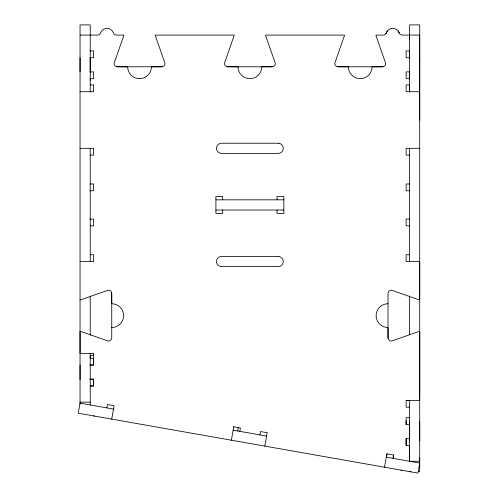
<?xml version="1.0" encoding="UTF-8"?>
<svg xmlns="http://www.w3.org/2000/svg" width="498" height="498" viewBox="0 0 498 498"><rect width="100%" height="100%" fill="white"/><g stroke="black" fill="none" stroke-linecap="round" stroke-linejoin="round"><path stroke-width="0.75" d="M80.047 379.557L80.047 364.984M80.047 71.886L80.047 57.737M90.231 80.24L90.231 78.678L93.63 78.678L93.63 71.886L89.858 71.886M409.524 91.7L409.524 24.9L419.708 24.9L419.708 299.858A3.399 3.399 0 0 1 418.737 299.715L391.403 290.147A3.399 3.399 0 0 0 388.01 293.546L388.01 337.7A3.399 3.399 0 0 0 391.403 341.099L418.737 331.531A3.405 3.405 0 0 1 419.708 331.388L419.708 461.266L409.518 461.266L409.518 400.411M409.518 334.756L409.524 296.036M409.524 92.167L409.524 84.479M409.524 79.095L409.524 71.886M409.524 58.328L409.524 50.634M409.518 39.056L409.524 35.09M409.518 461.266L409.518 445.449L406.125 445.449L406.125 438.657L409.898 438.657M419.708 72.826L419.714 71.886M419.708 61.273L419.708 56.797M419.708 393.619L419.708 261.537L406.125 261.537L406.125 254.739L409.524 254.739M419.708 120.006L419.708 36.79M106.809 407.893L107.394 404.544L114.086 405.727L111.726 419.104M231.383 440.207L233.743 426.823M237.708 430.975L238.299 427.626M239.843 431.349L240.434 428.006L233.282 426.742M259.912 434.891L260.504 431.542L267.196 432.725L264.836 446.102M384.493 467.205L386.853 453.821L393.794 455.048M386.516 457.214L387.108 453.865M392.953 458.347L393.538 455.004M393.352 457.556L393.65 455.882M385.869 33.721L387.301 31.032M162.236 66.738L151.429 66.794A11.89 11.89 0 0 1 139.54 78.678A11.89 11.89 0 0 1 127.656 66.794L116.849 66.738M272.574 66.738L261.767 66.794A11.89 11.89 0 0 1 249.878 78.678A11.89 11.89 0 0 1 237.988 66.794M382.906 66.738L372.099 66.794A11.89 11.89 0 0 1 360.21 78.678A11.89 11.89 0 0 1 348.326 66.794L337.52 66.738M80.047 35.09L97.396 35.09A3.399 3.399 0 0 0 100.602 32.824A6.791 6.791 0 0 1 113.407 32.824A3.399 3.399 0 0 0 116.613 35.09L123.778 35.09A3.386 3.386 0 0 1 123.635 36.061L114.067 63.395A3.399 3.399 0 0 0 117.466 66.794L161.62 66.794A3.399 3.399 0 0 0 165.019 63.395L155.451 36.061A3.399 3.399 0 0 1 155.308 35.09L234.11 35.09A3.399 3.399 0 0 1 233.967 36.061L224.405 63.395A3.399 3.399 0 0 0 227.798 66.794L271.958 66.794A3.399 3.399 0 0 0 275.35 63.395L265.783 36.061A3.399 3.399 0 0 1 265.646 35.09L344.448 35.09A3.399 3.399 0 0 1 344.305 36.061L334.737 63.395A3.399 3.399 0 0 0 338.136 66.794L382.29 66.794A3.399 3.399 0 0 0 385.689 63.395L376.121 36.061A3.386 3.386 0 0 1 375.978 35.09L383.143 35.09A3.399 3.399 0 0 0 386.348 32.824A6.791 6.791 0 0 1 399.153 32.824A3.399 3.399 0 0 0 402.359 35.09L419.708 35.09M90.231 50.939L93.63 50.939L93.63 57.737L89.858 57.737M409.524 50.939L406.125 50.939L406.125 57.737L409.898 57.737M409.898 71.886L406.125 71.886L406.125 78.678L409.524 78.678M90.231 84.909L93.63 84.909L93.63 91.7L80.047 91.7M409.524 84.909L406.125 84.909L406.125 91.7L419.708 91.7M80.047 148.311L93.63 148.311L93.63 155.108L90.231 155.108M419.708 148.311L406.125 148.311L406.125 155.108L409.524 155.108M90.231 183.98L93.63 183.98L93.63 190.771L89.858 190.771M409.524 183.98L406.125 183.98L406.125 190.771L409.898 190.771M215.914 199.829L283.848 199.829M215.914 210.019L283.848 210.019M89.858 219.076L93.63 219.076L93.63 225.868L90.231 225.868M409.898 219.076L406.125 219.076L406.125 225.868L409.524 225.868M90.231 254.739L93.63 254.739L93.63 261.537L80.047 261.537M89.858 364.984L93.63 364.984L93.63 353.53L80.047 353.53L80.047 331.388A3.399 3.399 0 0 1 81.018 331.531L108.352 341.099A3.399 3.399 0 0 0 111.745 337.7L111.745 293.546A3.399 3.399 0 0 0 108.352 290.147L81.018 299.715A3.399 3.399 0 0 1 80.047 299.858M89.864 365.096L93.636 365.096L93.618 358.299L90.219 358.299L90.238 355.584L93.63 355.584L93.63 353.319M89.858 379.14L93.63 379.14L93.63 385.931L90.231 385.931M89.858 379.246L93.63 379.246L93.649 386.043L90.25 386.043M409.537 407.19L406.125 407.208L406.138 400.398L409.916 400.398M406.125 400.411L419.708 400.411L419.714 331.388M80.047 402.172L90.231 402.172M409.518 417.71L406.113 417.71L406.125 424.501L409.904 424.501M409.518 471.631L410.975 471.631M418.252 471.631L419.708 471.631L419.708 457.874M227.181 66.738L237.988 66.794M113.942 409.151L80.041 403.175L78.273 413.209L417.94 473.1L419.708 463.065L386.261 457.164M233.151 430.172L266.604 436.067M93.605 415.911L94.439 416.06M400.934 470.1L401.768 470.249M398.195 31.032L399.633 33.721M388.067 338.323L388.01 327.516A11.89 11.89 0 0 1 376.121 315.626A11.89 11.89 0 0 1 388.01 303.736M111.689 292.93L111.745 303.736A11.89 11.89 0 0 1 123.635 315.626A11.89 11.89 0 0 1 111.745 327.51M406.119 420.729L406.125 424.501M406.125 438.657L406.144 445.449M409.524 56.797L409.524 57.737M419.708 421.538L419.708 440.786M409.524 148.311L409.524 261.537M409.518 421.551L409.518 423.344M409.518 423.586L409.518 424.084M409.518 424.501L409.518 440.786M277.05 199.829L277.05 196.43L283.848 196.43L283.848 213.418L277.05 213.418L277.05 210.019M222.706 199.829L222.706 196.43L215.908 196.43L215.914 213.418L222.706 213.418L222.706 210.019M90.231 92.167L90.231 24.9L80.047 24.9L80.047 404.121M90.231 148.311L90.231 261.537M90.231 295.993L90.231 335.204M90.231 353.53L90.238 404.967M90.2 57.737L90.2 71.886M278.183 143.219L221.573 143.219A5.092 5.092 0 0 0 216.474 148.311A5.092 5.092 0 0 0 221.573 153.409L278.183 153.409A5.092 5.092 0 0 0 283.275 148.311A5.092 5.092 0 0 0 278.183 143.219M278.183 256.439L221.573 256.439A5.092 5.092 0 0 0 216.474 261.537A5.092 5.092 0 0 0 221.573 266.629L278.183 266.629A5.092 5.092 0 0 0 283.275 261.537A5.092 5.092 0 0 0 278.183 256.439"/></g></svg>
